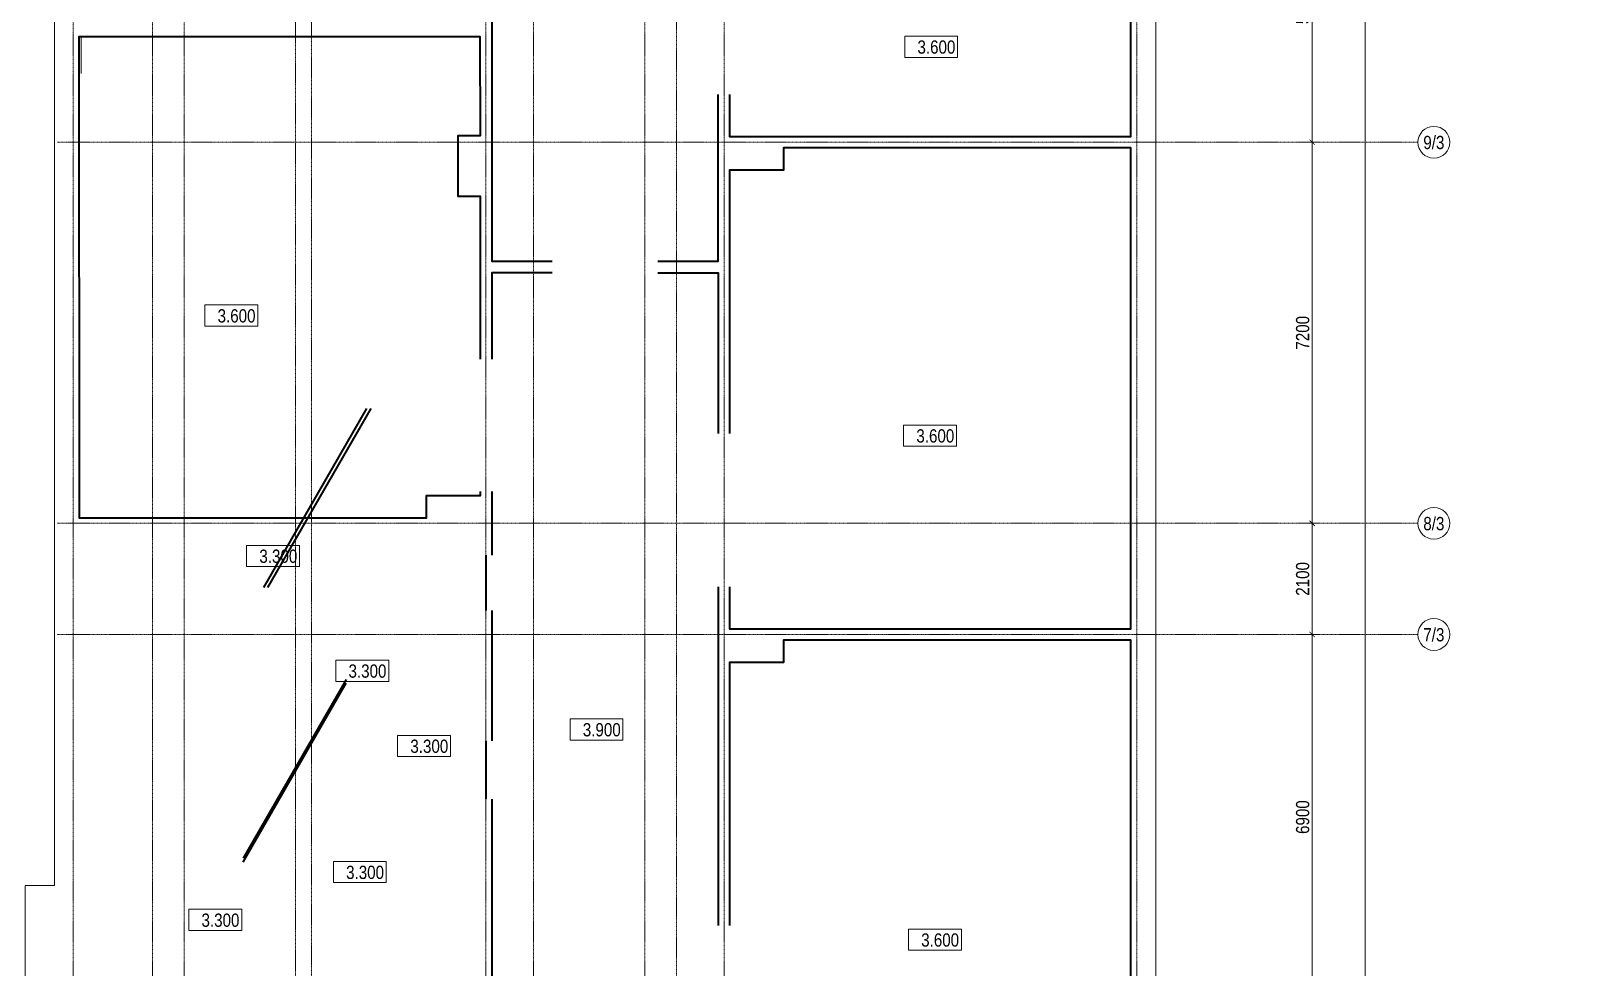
# Model space of a CAD drawing. Header units: millimetres. Extents: x -328335 to 1213373, y -208171 to 164144.
# Drawn here: x 93702 to 122916, y 12317 to 30003 of the extents above; entities that cross this region are included whole.
import ezdxf
from ezdxf import colors
from ezdxf.entities.mleader import LeaderData, LeaderLine
from ezdxf.enums import TextEntityAlignment as Align
from ezdxf.math import Vec2, Vec3

# ---------------------------------------------------------------- set-up
doc = ezdxf.new("R2010")
doc.units = ezdxf.units.MM
doc.header["$LTSCALE"] = 0.5
doc.linetypes.add('CENTER', pattern=[50.8, 31.75, -6.35, 6.35, -6.35])
doc.linetypes.add('DASHED', pattern=[19.05, 12.7, -6.35])
doc.layers.get('Defpoints').update_dxf_attribs({"color": 140})
for name, color, linetype, lineweight in [('АИ_Плинтус', 3, 'Continuous', 9), ('АР6_потолок_отм', 5, 'Continuous', 5), ('АЦ_Выноски', 7, 'Continuous', 5), ('РД_Оси_размер', 8, 'Continuous', 0)]:
    doc.layers.add(name, color=color, linetype=linetype, lineweight=lineweight)
doc.layers.add('АИ_Т_Профиль', color=2, linetype='Continuous', lineweight=40, true_color=0xffff00)
doc.layers.add('РД_Оси_100', color=7, linetype='Continuous', lineweight=0, true_color=0x525252)
for name, color, linetype, lineweight, plot in [('АР6_Г_профиль плитки', 220, 'Continuous', 35, False), ('АР6_окраска', 40, 'Continuous', 0, False), ('АР_Делит', 120, 'Continuous', 0, False)]:
    doc.layers.add(name, color=color, linetype=linetype, lineweight=lineweight, plot=plot)
doc.styles.add('Arial_Narrow_08', font='ARIALN.TTF', dxfattribs={"width": 0.8})
doc.styles.add('style1', font='ARIALN.TTF')
doc.styles.add('ккк', font='isocpeur.ttf', dxfattribs={"width": 0.85, "oblique": 15})
doc.dimstyles.new('Dim100_ареал', dxfattribs={"dimscale": 100, "dimtxt": 2.5, "dimasz": 1, "dimexe": 1, "dimexo": 1, "dimgap": 0.5, "dimtad": 1, "dimzin": 12, "dimdsep": 46, "dimtxsty": 'style1', "dimblk": 'ARCHTICK', "dimcen": 1, "dimdle": 1, "dimaunit": 1, "dimadec": 0, "dimazin": 3, "dimtfac": 1, "dimtmove": 1, "dimatfit": 3, "dimldrblk": 'OPEN30', "dimfxl": 2, "dimfxlon": 1, "dimtolj": 1, "dimtzin": 0, "dimlwd": 5, "dimlwe": 5, "dimarcsym": 0})

# ---------------------------------------------------------------- blocks, each defined once
blk = doc.blocks.new('A-iden')
at = {"linetype": 'Continuous', "lineweight": 5}
blk.add_circle((0, -4), 3, dxfattribs=at)
at = {"color": 0, "linetype": 'Continuous', "lineweight": 20, "style": 'ккк', "width": 0.85}
blk.add_attdef('ID', text='', height=4, dxfattribs=at).set_placement((0.31, -3.85), align=Align.MIDDLE_CENTER)
blk = doc.blocks.new('_ArchTick')
at = {"color": 0, "linetype": 'ByBlock', "const_width": 0.15}
blk.add_lwpolyline([(-0.5, -0.5), (0.5, 0.5)], dxfattribs=at)
blk = doc.blocks.new('*D303')
at = {"layer": 'Defpoints', "color": 0, "transparency": 16777216}
for p in [(116910, 69000), (118910, 69000), (116910, 0)]:
    blk.add_point(p, dxfattribs=at)
at = {"layer": 'РД_Оси_размер', "color": 0, "lineweight": 5, "transparency": 16777216}
for p, q in [((118710, 69000), (119010, 69000)), ((118910, -100), (118910, 69100)), ((118710, 0), (119010, 0))]:
    blk.add_line(p, q, dxfattribs=at)
at = {"layer": 'РД_Оси_размер', "color": 0, "lineweight": 5, "transparency": 16777216, "xscale": 100, "yscale": 100, "zscale": 100}
for p, rotation in [((118910, 69000), 90), ((118910, 0), 270)]:
    blk.add_blockref('_ArchTick', p, dxfattribs=dict(at, rotation=rotation))
at = {"layer": 'РД_Оси_размер', "color": 0, "transparency": 16777216, "insert": (118732, 34500), "char_height": 250, "attachment_point": 5, "rotation": 90, "style": 'style1'}
blk.add_mtext('\\A1;69000', dxfattribs=at)
blk = doc.blocks.new('_Open30')
at = {"color": 0, "linetype": 'ByBlock', "lineweight": -2}
for p, q in [((-1, 0.27), (0, 0)), ((0, 0), (-1, -0.27)), ((0, 0), (-1, 0))]:
    blk.add_line(p, q, dxfattribs=at)
blk = doc.blocks.new('*D308')
at = {"layer": 'Defpoints', "color": 0, "transparency": 16777216}
for p in [(116910, 18600), (117910, 18600), (116910, 11700)]:
    blk.add_point(p, dxfattribs=at)
at = {"layer": 'РД_Оси_размер', "color": 0, "lineweight": 5, "transparency": 16777216}
for p, q in [((117910, 11600), (117910, 18700)), ((117710, 18600), (118010, 18600)), ((117710, 11700), (118010, 11700))]:
    blk.add_line(p, q, dxfattribs=at)
at = {"layer": 'РД_Оси_размер', "color": 0, "lineweight": 5, "transparency": 16777216, "xscale": 100, "yscale": 100, "zscale": 100}
for p, rotation in [((117910, 18600), 90), ((117910, 11700), 270)]:
    blk.add_blockref('_ArchTick', p, dxfattribs=dict(at, rotation=rotation))
at = {"layer": 'РД_Оси_размер', "color": 0, "transparency": 16777216, "insert": (117732, 15150), "char_height": 250, "attachment_point": 5, "rotation": 90, "style": 'style1'}
blk.add_mtext('\\A1;6900', dxfattribs=at)
blk = doc.blocks.new('*D309')
at = {"layer": 'Defpoints', "color": 0, "transparency": 16777216}
for p in [(116910, 20700), (117910, 20700), (116910, 18600)]:
    blk.add_point(p, dxfattribs=at)
at = {"layer": 'РД_Оси_размер', "color": 0, "lineweight": 5, "transparency": 16777216}
for p, q in [((117910, 18500), (117910, 20800)), ((117710, 20700), (118010, 20700)), ((117710, 18600), (118010, 18600))]:
    blk.add_line(p, q, dxfattribs=at)
at = {"layer": 'РД_Оси_размер', "color": 0, "lineweight": 5, "transparency": 16777216, "xscale": 100, "yscale": 100, "zscale": 100}
for p, rotation in [((117910, 20700), 90), ((117910, 18600), 270)]:
    blk.add_blockref('_ArchTick', p, dxfattribs=dict(at, rotation=rotation))
at = {"layer": 'РД_Оси_размер', "color": 0, "transparency": 16777216, "insert": (117732, 19650), "char_height": 250, "attachment_point": 5, "rotation": 90, "style": 'style1'}
blk.add_mtext('\\A1;2100', dxfattribs=at)
blk = doc.blocks.new('*D310')
at = {"layer": 'Defpoints', "color": 0, "transparency": 16777216}
for p in [(116910, 27900), (117910, 27900), (116910, 20700)]:
    blk.add_point(p, dxfattribs=at)
at = {"layer": 'РД_Оси_размер', "color": 0, "lineweight": 5, "transparency": 16777216}
for p, q in [((117710, 27900), (118010, 27900)), ((117910, 20600), (117910, 28000)), ((117710, 20700), (118010, 20700))]:
    blk.add_line(p, q, dxfattribs=at)
at = {"layer": 'РД_Оси_размер', "color": 0, "lineweight": 5, "transparency": 16777216, "xscale": 100, "yscale": 100, "zscale": 100}
for p, rotation in [((117910, 27900), 90), ((117910, 20700), 270)]:
    blk.add_blockref('_ArchTick', p, dxfattribs=dict(at, rotation=rotation))
at = {"layer": 'РД_Оси_размер', "color": 0, "transparency": 16777216, "insert": (117732, 24300), "char_height": 250, "attachment_point": 5, "rotation": 90, "style": 'style1'}
blk.add_mtext('\\A1;7200', dxfattribs=at)
blk = doc.blocks.new('*D311')
at = {"layer": 'Defpoints', "color": 0, "transparency": 16777216}
for p in [(116910, 33000), (117910, 33000), (116910, 27900)]:
    blk.add_point(p, dxfattribs=at)
at = {"layer": 'РД_Оси_размер', "color": 0, "lineweight": 5, "transparency": 16777216}
for p, q in [((117910, 27800), (117910, 33100)), ((117710, 33000), (118010, 33000)), ((117710, 27900), (118010, 27900))]:
    blk.add_line(p, q, dxfattribs=at)
at = {"layer": 'РД_Оси_размер', "color": 0, "lineweight": 5, "transparency": 16777216, "xscale": 100, "yscale": 100, "zscale": 100}
for p, rotation in [((117910, 33000), 90), ((117910, 27900), 270)]:
    blk.add_blockref('_ArchTick', p, dxfattribs=dict(at, rotation=rotation))
at = {"layer": 'РД_Оси_размер', "color": 0, "transparency": 16777216, "insert": (117732, 30450), "char_height": 250, "attachment_point": 5, "rotation": 90, "style": 'style1'}
blk.add_mtext('\\A1;5100', dxfattribs=at)
blk = doc.blocks.new('Отметка_план')
at = {"color": 7, "lineweight": 5}
blk.add_lwpolyline([(0, 0), (10, 0), (10, 4), (0, 4)], close=True, dxfattribs=at)
at = {"style": 'Arial_Narrow_08', "width": 0.8}
blk.add_attdef('OTMG', text='', height=2.5, dxfattribs=at).set_placement((9.06, 0.7), align=Align.RIGHT)
blk = doc.blocks.new('_Dot')
at = {"color": 0, "linetype": 'ByBlock', "lineweight": -2}
blk.add_line((-0.5, 0), (-1, 0), dxfattribs=at)
at = {"color": 0, "linetype": 'ByBlock', "const_width": 0.5}
blk.add_lwpolyline([(-0.25, 0, 1), (0.25, 0, 1)], format="xyb", close=True, dxfattribs=at)
blk = doc.blocks.new('СОШ_2200_АР_ОСИ_М100_28.05.24')
at = {"layer": 'АР_Делит', "color": 5, "linetype": 'DASHED'}
blk.add_lwpolyline([(114955, 135155), (114955, -355), (93595.036, -355), (93595.036, 13855), (94145, 13855), (94145, 68320), (66055, 68320), (66055, 13857.73), (83455, 13857.73), (83455, -355), (45245, -355), (45245, 13145), (44695, 13145), (44695, 26755), (45245, 26755), (45245, 68320), (20455, 68320), (20455, 26755), (27955, 26755), (27955, 13145), (-355, 13145), (-355, 100855), (37145, 100855), (37145, 129155)], dxfattribs=at)
at = {"layer": 'РД_Оси_100', "color": 8, "linetype": 'CENTER', "true_color": 0x808080}
for p, q in [((94500, -6155), (94500, 139938.679)), ((96000, -6155), (96000, 139938.679)), ((102300, -6155), (102300, 139938.679)), ((114600, -6155), (114600, 139938.679)), ((119910, 27900), (94200, 27900)), ((119910, 20700), (94200, 20700)), ((119910, 18600), (94200, 18600))]:
    blk.add_line(p, q, dxfattribs=at)
for points in [[(96600, -6155), (96600, 139938.679)], [(98700, -6194.98), (98700, 139538.679), (98550, 139938.679)], [(99000, -6195.83), (99000, 139538.679), (99150, 139938.679)], [(103200, -6155), (103200, 139938.679)], [(105300, -6155), (105300, 139938.679)], [(105900, 139938.679), (105900, -6155)], [(106800, -6155), (106800, 139938.679)]]:
    blk.add_lwpolyline(points, dxfattribs=at)
at = {"layer": 'РД_Оси_100', "color": 0}
ref = blk.add_blockref('A-iden', (120210, 28300), dxfattribs=dict(at, xscale=-100, yscale=100, zscale=100))
ref.add_attrib('ID', '9/3', dxfattribs={"layer": '0', "linetype": 'Continuous', "height": 250, "style": 'style1'}).set_placement((120210, 27900), align=Align.MIDDLE)
ref = blk.add_blockref('A-iden', (120210, 21100), dxfattribs=dict(at, xscale=-100, yscale=100, zscale=100))
ref.add_attrib('ID', '8/3', dxfattribs={"layer": '0', "linetype": 'Continuous', "height": 250, "style": 'style1'}).set_placement((120210, 20700), align=Align.MIDDLE)
ref = blk.add_blockref('A-iden', (120210, 19000), dxfattribs=dict(at, xscale=-100, yscale=100, zscale=100))
ref.add_attrib('ID', '7/3', dxfattribs={"layer": '0', "linetype": 'Continuous', "height": 250, "style": 'style1'}).set_placement((120210, 18600), align=Align.MIDDLE)
at = {"layer": 'РД_Оси_размер'}
for base, p1, p2, picture, middle in [((118910, 69000), (116910, 0), (116910, 69000), '*D303', (118732.357, 34500)), ((117910, 33000), (116910, 27900), (116910, 33000), '*D311', (117732.357, 30450)), ((117910, 27900), (116910, 20700), (116910, 27900), '*D310', (117732.357, 24300)), ((117910, 20700), (116910, 18600), (116910, 20700), '*D309', (117732.357, 19650)), ((117910, 18600), (116910, 11700), (116910, 18600), '*D308', (117732.357, 15150))]:
    dim = blk.add_linear_dim(base=base, p1=p1, p2=p2, angle=90, dimstyle='Dim100_ареал', dxfattribs=at)
    dim.commit()
    dim.dimension.update_dxf_attribs({"geometry": picture, "text_midpoint": middle})

msp = doc.modelspace()

# ---------------------------------------------------------------- linework, layer by layer
at = {"layer": 'АИ_Плинтус', "color": 24, "linetype": 'ByBlock', "lineweight": 35, "true_color": 0xa52900}
for points in [[(106910, 31700), (106910, 36680), (107930, 36680), (107930, 37100), (114480, 37100), (114480, 28000), (106910.003, 28000), (106910.003, 28800)], [(102410, 34600), (102410, 25650), (103550.004, 25650)], [(102189.947, 21300), (102189.947, 21220.052), (101169.947, 21220.052), (101169.947, 20800), (94620, 20800), (94615, 29900), (102185, 29900), (102190, 28020), (101770, 28020), (101770, 26880), (102190, 26880), (102190, 23800.5)], [(105550.005, 25650), (106690.001, 25650), (106690, 28800)], [(106910.003, 22400), (106910, 27380), (107930, 27380), (107930, 27800), (114480, 27800), (114480, 18700), (106910, 18700), (106910, 19500)], [(103550.004, 25430), (102410, 25430), (102410, 23800)], [(105550.005, 25430), (106690, 25429.999), (106690, 22400)], [(102410.004, 21299), (102410, 20590), (102410, 20100)], [(106690, 19500), (106690, 13100)], [(102410, 19050), (102410, 16590)], [(106910, 13100), (106910, 18080), (107930, 18080), (107930, 18500), (114480, 18500), (114479.999, 9400), (106910, 9410), (106910, 10200)], [(102410, 15490), (102410, 11590), (100610, 11590)]]:
    msp.add_lwpolyline(points, dxfattribs=at)
at = {"layer": 'АИ_Т_Профиль', "linetype": 'ByBlock', "lineweight": 35}
for points in [[(102300, 20100), (102300.003, 19050)], [(102300, 16590), (102300, 15490)]]:
    msp.add_lwpolyline(points, dxfattribs=at)
at = {"layer": 'АР6_Г_профиль плитки'}
for points in [[(98100, 19490.005), (100050, 22867.504)], [(98180, 19490.005), (100130, 22867.504)], [(97710, 14300.005), (99660, 17677.504)], [(97716, 14374.005), (99666, 17751.504)]]:
    msp.add_lwpolyline(points, dxfattribs=at)
at = {"layer": 'АР6_окраска'}
msp.add_line((94648.213, 29905.393), (94648.213, 29200), dxfattribs=at)

# ---------------------------------------------------------------- block references
at = {"layer": 'АР6_потолок_отм'}
ref = msp.add_blockref('Отметка_план', (110211.794, 29503.42), dxfattribs=dict(at, xscale=100, yscale=100, zscale=100))
ref.add_attrib('OTMG', '3.600', dxfattribs={"layer": '0', "color": 0, "height": 250, "style": 'style1'}).set_placement((111169.212, 29823.237), align=Align.TOP_RIGHT)
ref = msp.add_blockref('Отметка_план', (96987.842, 24424.932), dxfattribs=dict(at, xscale=100, yscale=100, zscale=100))
ref.add_attrib('OTMG', '3.600', dxfattribs={"layer": '0', "color": 0, "height": 250, "style": 'style1'}).set_placement((97945.26, 24744.749), align=Align.TOP_RIGHT)
ref = msp.add_blockref('Отметка_план', (110191.243, 22156.921), dxfattribs=dict(at, xscale=100, yscale=100, zscale=100))
ref.add_attrib('OTMG', '3.600', dxfattribs={"layer": '0', "color": 0, "height": 250, "style": 'style1'}).set_placement((111148.661, 22476.738), align=Align.TOP_RIGHT)
ref = msp.add_blockref('Отметка_план', (97777.18, 19883.666), dxfattribs=dict(at, xscale=100, yscale=100, zscale=100))
ref.add_attrib('OTMG', '3.300', dxfattribs={"layer": '0', "color": 0, "height": 250, "style": 'style1'}).set_placement((98734.598, 20203.483), align=Align.TOP_RIGHT)
ref = msp.add_blockref('Отметка_план', (99461.461, 17713.651), dxfattribs=dict(at, xscale=100, yscale=100, zscale=100))
ref.add_attrib('OTMG', '3.300', dxfattribs={"layer": '0', "color": 0, "height": 250, "style": 'style1'}).set_placement((100418.879, 18033.467), align=Align.TOP_RIGHT)
ref = msp.add_blockref('Отметка_план', (103888.62, 16605.68), dxfattribs=dict(at, xscale=100, yscale=100, zscale=100))
ref.add_attrib('OTMG', '3.900', dxfattribs={"layer": '0', "color": 0, "height": 250, "style": 'style1'}).set_placement((104846.038, 16925.496), align=Align.TOP_RIGHT)
ref = msp.add_blockref('Отметка_план', (100629.974, 16293.792), dxfattribs=dict(at, xscale=100, yscale=100, zscale=100))
ref.add_attrib('OTMG', '3.300', dxfattribs={"layer": '0', "color": 0, "height": 250, "style": 'style1'}).set_placement((101587.392, 16613.609), align=Align.TOP_RIGHT)
ref = msp.add_blockref('Отметка_план', (99415.859, 13911.247), dxfattribs=dict(at, xscale=100, yscale=100, zscale=100))
ref.add_attrib('OTMG', '3.300', dxfattribs={"layer": '0', "color": 0, "height": 250, "style": 'style1'}).set_placement((100373.277, 14231.064), align=Align.TOP_RIGHT)
ref = msp.add_blockref('Отметка_план', (96683.931, 13007.755), dxfattribs=dict(at, xscale=100, yscale=100, zscale=100))
ref.add_attrib('OTMG', '3.300', dxfattribs={"layer": '0', "color": 0, "height": 250, "style": 'style1'}).set_placement((97641.349, 13327.571), align=Align.TOP_RIGHT)
ref = msp.add_blockref('Отметка_план', (110282.178, 12633.144), dxfattribs=dict(at, xscale=100, yscale=100, zscale=100))
ref.add_attrib('OTMG', '3.600', dxfattribs={"layer": '0', "color": 0, "height": 250, "style": 'style1'}).set_placement((111239.596, 12952.961), align=Align.TOP_RIGHT)
at = {"layer": 'РД_Оси_100'}
msp.add_blockref('СОШ_2200_АР_ОСИ_М100_28.05.24', (0, 0), dxfattribs=at)

# ---------------------------------------------------------------- leaders
at = {"layer": 'АЦ_Выноски'}
ml = msp.add_multileader_mtext('Standard', dxfattribs=at)
ml.set_content('Аккустические подвесные панели \\Pиз минерального \\P\\pxa0.66667;стекловолокна. %%C800, %%C1200мм.\\PАкцентный цвет: {\\C240;\\c2367469;NSC S 0570-Y20R\\PПривязку см. раздел АИ}', color=256, style='style1')
ml.set_leader_properties(color=256)
ml.set_arrow_properties(name='DOT')
ml.build(insert=Vec2(0, 0))
ml.multileader.update_dxf_attribs({"has_dogleg": 0, "text_left_attachment_type": 6, "text_right_attachment_type": 6, "arrow_head_size": 200, "scale": 100})
ctx = ml.context
ctx.base_point, ctx.scale, ctx.char_height, ctx.arrow_head_size, ctx.landing_gap_size, ctx.plane_origin, ctx.plane_x_axis, ctx.plane_y_axis = Vec3(363.318, 29270.889), 100, 300, 200, 50, Vec3(13858, 9827.527), Vec3(1, 0.00000001), Vec3(-0.00000001, 1)
ctx.left_attachment, ctx.right_attachment = 6, 6
notes = []
notes.append((ctx, [(0, (1, 1, 0), (6909.089, 29270.889), (-1, -0.00000001), 800, [(1, [(7699.509, 25697.787), (11961.01, 24658.145)], 0, [])])]))
ctx.mtext.insert, ctx.mtext.text_direction, ctx.mtext.rotation, ctx.mtext.width, ctx.mtext.line_spacing_factor, ctx.mtext.flow_direction = Vec3(413.318, 29659.088), Vec3(1, 0.00000001), 0.00000001, 11047.033, 0.8, 5
for ctx, leaders in notes:
    for number, flags, end, landing, length, lines in leaders:
        leader = LeaderData()
        leader.index, (leader.has_last_leader_line, leader.has_dogleg_vector, leader.attachment_direction) = number, flags
        leader.last_leader_point, leader.dogleg_vector, leader.dogleg_length = Vec3(end), Vec3(landing), length
        for number, points, colour, breaks in lines:
            line = LeaderLine()
            line.index, line.vertices, line.color, line.breaks = number, Vec3.list(points), colors.encode_raw_color(colour), breaks
            leader.lines.append(line)
        ctx.leaders.append(leader)

doc.saveas('drawing.dxf')
